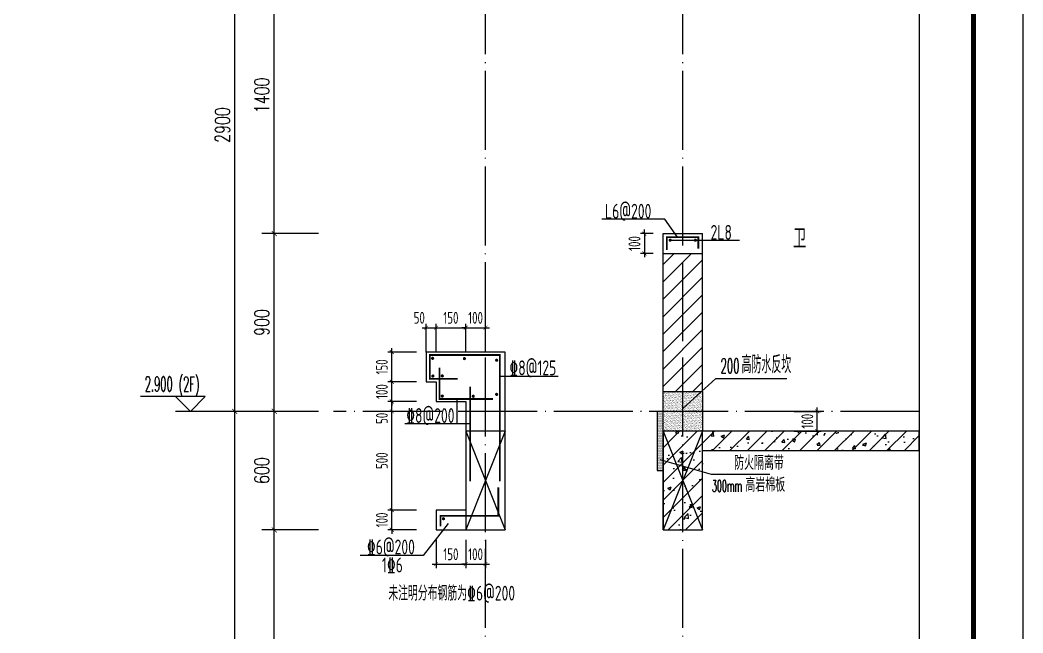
# Model space of a CAD drawing. Extents: x -1058961 to 23600, y -449123 to 2751847.
# Drawn here: x -27993 to -22911, y -31125 to -28022 of the extents above; entities that cross this region are included whole.
import ezdxf

# ---------------------------------------------------------------- set-up
doc = ezdxf.new("R2010")
doc.units = 0
doc.header["$LTSCALE"] = 1000
doc.linetypes.add('DOTE', pattern=[2.42, 2, -0.2, 0.02, -0.2])
doc.layers.get('0').update_dxf_attribs({"linetype": 'CONTINUOUS'})
doc.layers.get('DEFPOINTS').update_dxf_attribs({"linetype": 'CONTINUOUS'})
for name, color, linetype in [('DIM', 2, 'CONTINUOUS'), ('DIM_ELEV', 3, 'CONTINUOUS'), ('DIM_IDEN', 67, 'CONTINUOUS'), ('DIM_SYMB', 3, 'CONTINUOUS'), ('PUB_DIM', 3, 'CONTINUOUS'), ('PUB_TEXT', 2, 'CONTINUOUS'), ('REIN', 6, 'CONTINUOUS'), ('S-大样-砼线', 7, 'CONTINUOUS'), ('S-引出线', 40, 'CONTINUOUS'), ('TEXT', 2, 'CONTINUOUS'), ('WALL', 5, 'CONTINUOUS'), ('yichutu', 7, 'CONTINUOUS'), ('立面-看线', 251, 'CONTINUOUS')]:
    doc.layers.add(name, color=color, linetype=linetype)
for name, color, linetype, lineweight in [('DOTE', 19, 'DOTE', 9), ('PUB_HATCH', 8, 'CONTINUOUS', 9), ('内粉刷', 37, 'CONTINUOUS', 9), ('图框', 9, 'CONTINUOUS', 18)]:
    doc.layers.add(name, color=color, linetype=linetype, lineweight=lineweight)
doc.styles.add('_TCH_DIM', font='SIMPLEX.shx', dxfattribs={"width": 0.7, "bigfont": 'GBCBIG.shx'})
doc.styles.add('_TCH_DIM_T3', font='SIMPLEX', dxfattribs={"width": 0.705882, "bigfont": 'GBCBIG'})
doc.styles.add('DIM_FONT_T3', font='SIMPLEX', dxfattribs={"width": 0.705882, "bigfont": 'GBCBIG'})
doc.styles.add('TSSD_DIMENSION', font='Tssdeng.shx', dxfattribs={"width": 0.7, "bigfont": 'tssdchn.shx'})
doc.styles.add('TSSD_REIN', font='tssdeng.shx', dxfattribs={"width": 0.7, "height": 300, "bigfont": 'tssdchn.shx'})
doc.styles.add('w', font='tssdeng.shx', dxfattribs={"width": 0.8, "bigfont": 'tssdchn.shx'})
doc.dimstyles.new('_TCH_ARCH&&25', dxfattribs={"dimtxt": 74.375, "dimasz": 25, "dimexe": 62.5, "dimexo": 75, "dimgap": 25, "dimtad": 1, "dimdec": 0, "dimzin": 0, "dimdsep": 46, "dimtxsty": '_TCH_DIM_T3', "dimblk": 'ARCHTICK', "dimcen": 0.09, "dimclrt": 7, "dimazin": 0, "dimtfac": 1, "dimtdec": 0, "dimtix": 1, "dimtmove": 2, "dimatfit": 3, "dimldrblk": 'ARCHTICK', "dimfxl": 0, "dimtolj": 1, "dimtzin": 0, "dimarcsym": 0})
doc.dimstyles.new('TSSD_20_20', dxfattribs={"dimtxt": 60, "dimasz": 20, "dimexe": 20, "dimexo": 50, "dimgap": 20, "dimtad": 1, "dimdec": 0, "dimzin": 0, "dimdsep": 46, "dimtxsty": 'TSSD_DIMENSION', "dimblk": 'ARCHTICK', "dimblk1": 'ARCHTICK', "dimblk2": 'ARCHTICK', "dimcen": 0, "dimdle": 20, "dimclrt": 7, "dimadec": 0, "dimazin": 0, "dimtfac": 1, "dimtdec": 0, "dimtix": 1, "dimtmove": 2, "dimatfit": 3, "dimfxl": 0, "dimtolj": 1, "dimtzin": 0, "dimarcsym": 0})
pattern_1 = [(45, (-668291.086, 135539.91), (-44.194174, 44.194174), []), (50, (-668291.09, 135539.91), (179.315046, -15.688034), [18.75, -206.25]), (355, (-668291.09, 135539.91), (-34.687833, 188.048033), [15, -165]), (100.4514, (-668276.14, 135538.6), (144.627345, 172.359886), [15.935047, -175.28553]), (46.1842, (-668291.09, 135589.9), (266.81026, -41.37975), [28.125, -309.375]), (96.6356, (-668268.85, 135586.46), (233.66568, 243.52947), [23.90257, -262.92825]), (351.1842, (-668291.1, 135589.9), (233.66549, 243.52965), [22.5, -247.5]), (21, (-668266.09, 135577.41), (149.226763, -100.654723), [18.75, -206.25]), (326, (-668266.09, 135577.41), (60.828833, 181.28751), [15, -165]), (71.4514, (-668253.65, 135569.02), (210.055657, 80.632624), [15.935047, -175.28553]), (37.5, (-668291.086, 135539.91), (3.039964, 83.2234635), [0, -163, 0, -167.5, 0, -165.625]), (7.5, (-668291.09, 135539.91), (65.767384, 98.602928), [0, -95.5, 0, -159.25, 0, -63.125]), (327.5, (-668346.836, 135539.91), (133.455609, -5.638718), [0, -62.5, 0, -195, 0, -258.75]), (317.5, (-668371.84, 135539.91), (145.796542, 25.026246), [0, -81.25, 0, -129.5, 0, -183.75])]

# ---------------------------------------------------------------- blocks, each defined once
blk = doc.blocks.new('GFDDDDRG')
at = {"layer": '图框'}
blk.add_lwpolyline([(923310, -107437), (923310, -159999), (893610, -159999), (893610, -107437)], close=True, dxfattribs=at)
blk.add_lwpolyline([(923310, -107437), (923310, -159999), (893610, -159999), (893610, -107437)], close=True, dxfattribs=at)
at = {"layer": '图框', "const_width": 50}
blk.add_lwpolyline([(894110, -159499), (922810, -159499), (922810, -108687), (894110, -108687)], close=True, dxfattribs=at)
blk = doc.blocks.new('yct-1051-594-26275-14850-25-1002.0')
at = {"layer": 'yichutu', "color": 7}
blk.add_lwpolyline([(0, 0), (0, 14850), (26275, 14850), (26275, 0)], close=True, dxfattribs=at)
blk = doc.blocks.new('VDVDXAXFSFFX')
at = {"layer": 'PUB_HATCH'}
h = blk.add_hatch(dxfattribs=at)
h.set_pattern_fill('DOTS', color=251, scale=2, style=0)
h.set_pattern_definition([(0, (924712.4965, -148185.593), (1.5875, 3.175), [0, -3.175])])
h.paths.add_polyline_path([(924682.5, -148185.6), (924712.5, -148185.6), (924712.5, -147935.6), (924712.5, -147885.6), (924712.5, -147885.6), (924712.5, -147885.6), (924682.5, -147885.6)])
at = {"layer": 'DIM_IDEN', "color": 5}
for p, q in [((924695.5, -148129.3), (924955.6, -148202.9)), ((924955.6, -148202.9), (925253.4, -148202.9))]:
    blk.add_line(p, q, dxfattribs=at)
at = {"layer": 'PUB_HATCH', "color": 5}
blk.add_lwpolyline([(924712.5, -147885.6), (924682.5, -147885.6), (924682.5, -148185.6), (924712.5, -148185.6)], close=True, dxfattribs=at)
at = {"layer": 'PUB_TEXT', "style": 'DIM_FONT_T3', "width": 0.705882}
blk.add_text('防火隔离带', height=71.49, dxfattribs=at).set_placement((925072.6, -148181.9))
at = {"layer": 'PUB_TEXT', "color": 5, "style": 'DIM_FONT_T3'}
for s, height, width, p in [('300mm', 59.5, 0.49827, (924960.4, -148292.9)), ('高岩棉板', 71.49, 0.705882, (925129.8, -148292.9))]:
    blk.add_text(s, height=height, dxfattribs=dict(at, width=width)).set_placement(p)
blk = doc.blocks.new('_ArchTick')
at = {"color": 0, "linetype": 'ByBlock', "const_width": 0.15}
blk.add_lwpolyline([(-0.5, -0.5), (0.5, 0.5)], dxfattribs=at)
blk = doc.blocks.new('*D2300')
at = {"layer": 'DEFPOINTS', "color": 0}
for p in [(-24119.3, -30003.1), (-23953.3, -30003.1), (-24119.3, -30103.1)]:
    blk.add_point(p, dxfattribs=at)
at = {"layer": 'DIM', "color": 0, "lineweight": -2}
for p, q in [((-23953.3, -30003.1), (-23953.3, -29983.1)), ((-24069.3, -30003.1), (-23933.3, -30003.1)), ((-23953.3, -30103.1), (-23953.3, -30003.1)), ((-24069.3, -30103.1), (-23933.3, -30103.1)), ((-23953.3, -30103.1), (-23953.3, -30123.1))]:
    blk.add_line(p, q, dxfattribs=at)
at = {"layer": 'DIM', "color": 0, "lineweight": -2, "xscale": 20, "yscale": 20, "zscale": 20}
for p, rotation in [((-23953.3, -30003.1), 270), ((-23953.3, -30103.1), 90)]:
    blk.add_blockref('_ArchTick', p, dxfattribs=dict(at, rotation=rotation))
at = {"layer": 'DIM', "color": 7, "insert": (-24003.3, -30053.1), "char_height": 60, "attachment_point": 5, "rotation": 90, "style": 'TSSD_DIMENSION'}
blk.add_mtext('\\A1;100', dxfattribs=at)
blk = doc.blocks.new('*D2071')
at = {"layer": 'DEFPOINTS', "color": 0}
for p in [(-25884.5, -29579.4), (-25934.5, -29753.1), (-25884.5, -29753.1)]:
    blk.add_point(p, dxfattribs=at)
at = {"layer": 'DIM', "color": 0, "lineweight": -2}
for p, q in [((-25934.5, -29703.1), (-25934.5, -29559.4)), ((-25884.5, -29703.1), (-25884.5, -29559.4)), ((-25954.5, -29579.4), (-25864.5, -29579.4))]:
    blk.add_line(p, q, dxfattribs=at)
at = {"layer": 'DIM', "color": 0, "lineweight": -2, "xscale": 20, "yscale": 20, "zscale": 20, "rotation": 180}
blk.add_blockref('_ArchTick', (-25934.5, -29579.4), dxfattribs=at)
at = {"layer": 'DIM', "color": 0, "lineweight": -2, "xscale": 20, "yscale": 20, "zscale": 20}
blk.add_blockref('_ArchTick', (-25884.5, -29579.4), dxfattribs=at)
at = {"layer": 'DIM', "color": 7, "insert": (-25969.9, -29529.4), "char_height": 60, "attachment_point": 5, "style": 'TSSD_DIMENSION'}
blk.add_mtext('\\A1;50', dxfattribs=at)
blk = doc.blocks.new('*D2072')
at = {"layer": 'DEFPOINTS', "color": 0}
for p in [(-25734.5, -29579.4), (-25884.5, -29753.1), (-25734.5, -29753.1)]:
    blk.add_point(p, dxfattribs=at)
at = {"layer": 'DIM', "color": 0, "lineweight": -2}
for p, q in [((-25884.5, -29703.1), (-25884.5, -29559.4)), ((-25734.5, -29703.1), (-25734.5, -29559.4)), ((-25904.5, -29579.4), (-25714.5, -29579.4))]:
    blk.add_line(p, q, dxfattribs=at)
at = {"layer": 'DIM', "color": 0, "lineweight": -2, "xscale": 20, "yscale": 20, "zscale": 20, "rotation": 180}
blk.add_blockref('_ArchTick', (-25884.5, -29579.4), dxfattribs=at)
at = {"layer": 'DIM', "color": 0, "lineweight": -2, "xscale": 20, "yscale": 20, "zscale": 20}
blk.add_blockref('_ArchTick', (-25734.5, -29579.4), dxfattribs=at)
at = {"layer": 'DIM', "color": 7, "insert": (-25809.5, -29529.4), "char_height": 60, "attachment_point": 5, "style": 'TSSD_DIMENSION'}
blk.add_mtext('\\A1;150', dxfattribs=at)
blk = doc.blocks.new('*D2073')
at = {"layer": 'DEFPOINTS', "color": 0}
for p in [(-25634.5, -29579.4), (-25734.5, -29753.1), (-25634.5, -29753.1)]:
    blk.add_point(p, dxfattribs=at)
at = {"layer": 'DIM', "color": 0, "lineweight": -2}
for p, q in [((-25734.5, -29703.1), (-25734.5, -29559.4)), ((-25634.5, -29703.1), (-25634.5, -29559.4)), ((-25734.5, -29579.4), (-25754.5, -29579.4)), ((-25734.5, -29579.4), (-25634.5, -29579.4)), ((-25634.5, -29579.4), (-25614.5, -29579.4))]:
    blk.add_line(p, q, dxfattribs=at)
at = {"layer": 'DIM', "color": 0, "lineweight": -2, "xscale": 20, "yscale": 20, "zscale": 20}
blk.add_blockref('_ArchTick', (-25734.5, -29579.4), dxfattribs=at)
at = {"layer": 'DIM', "color": 0, "lineweight": -2, "xscale": 20, "yscale": 20, "zscale": 20, "rotation": 180}
blk.add_blockref('_ArchTick', (-25634.5, -29579.4), dxfattribs=at)
at = {"layer": 'DIM', "color": 7, "insert": (-25684.5, -29529.4), "char_height": 60, "attachment_point": 5, "style": 'TSSD_DIMENSION'}
blk.add_mtext('\\A1;100', dxfattribs=at)
blk = doc.blocks.new('*D2074')
at = {"layer": 'DEFPOINTS', "color": 0}
for p in [(-25884.5, -30603.1), (-25734.5, -30603.1), (-25734.5, -30776.8)]:
    blk.add_point(p, dxfattribs=at)
at = {"layer": 'DIM', "color": 0, "lineweight": -2}
for p, q in [((-25884.5, -30653.1), (-25884.5, -30796.8)), ((-25734.5, -30653.1), (-25734.5, -30796.8)), ((-25904.5, -30776.8), (-25714.5, -30776.8))]:
    blk.add_line(p, q, dxfattribs=at)
at = {"layer": 'DIM', "color": 0, "lineweight": -2, "xscale": 20, "yscale": 20, "zscale": 20, "rotation": 180}
blk.add_blockref('_ArchTick', (-25884.5, -30776.8), dxfattribs=at)
at = {"layer": 'DIM', "color": 0, "lineweight": -2, "xscale": 20, "yscale": 20, "zscale": 20}
blk.add_blockref('_ArchTick', (-25734.5, -30776.8), dxfattribs=at)
at = {"layer": 'DIM', "color": 7, "insert": (-25809.5, -30726.8), "char_height": 60, "attachment_point": 5, "style": 'TSSD_DIMENSION'}
blk.add_mtext('\\A1;150', dxfattribs=at)
blk = doc.blocks.new('*D2075')
at = {"layer": 'DEFPOINTS', "color": 0}
for p in [(-25734.5, -30603.1), (-25634.5, -30603.1), (-25634.5, -30776.8)]:
    blk.add_point(p, dxfattribs=at)
at = {"layer": 'DIM', "color": 0, "lineweight": -2}
for p, q in [((-25734.5, -30653.1), (-25734.5, -30796.8)), ((-25634.5, -30653.1), (-25634.5, -30796.8)), ((-25734.5, -30776.8), (-25754.5, -30776.8)), ((-25734.5, -30776.8), (-25634.5, -30776.8)), ((-25634.5, -30776.8), (-25614.5, -30776.8))]:
    blk.add_line(p, q, dxfattribs=at)
at = {"layer": 'DIM', "color": 0, "lineweight": -2, "xscale": 20, "yscale": 20, "zscale": 20}
blk.add_blockref('_ArchTick', (-25734.5, -30776.8), dxfattribs=at)
at = {"layer": 'DIM', "color": 0, "lineweight": -2, "xscale": 20, "yscale": 20, "zscale": 20, "rotation": 180}
blk.add_blockref('_ArchTick', (-25634.5, -30776.8), dxfattribs=at)
at = {"layer": 'DIM', "color": 7, "insert": (-25684.5, -30726.8), "char_height": 60, "attachment_point": 5, "style": 'TSSD_DIMENSION'}
blk.add_mtext('\\A1;100', dxfattribs=at)
blk = doc.blocks.new('*D2076')
at = {"layer": 'DEFPOINTS', "color": 0}
for p in [(-26109.1, -29703.1), (-25934.5, -29703.1), (-25934.5, -29853.1)]:
    blk.add_point(p, dxfattribs=at)
at = {"layer": 'DIM', "color": 0, "lineweight": -2}
for p, q in [((-25984.5, -29703.1), (-26129.1, -29703.1)), ((-26109.1, -29873.1), (-26109.1, -29683.1)), ((-25984.5, -29853.1), (-26129.1, -29853.1))]:
    blk.add_line(p, q, dxfattribs=at)
at = {"layer": 'DIM', "color": 0, "lineweight": -2, "xscale": 20, "yscale": 20, "zscale": 20}
for p, rotation in [((-26109.1, -29703.1), 90), ((-26109.1, -29853.1), 270)]:
    blk.add_blockref('_ArchTick', p, dxfattribs=dict(at, rotation=rotation))
at = {"layer": 'DIM', "color": 7, "insert": (-26159.1, -29778.1), "char_height": 60, "attachment_point": 5, "rotation": 90, "style": 'TSSD_DIMENSION'}
blk.add_mtext('\\A1;150', dxfattribs=at)
blk = doc.blocks.new('*D2077')
at = {"layer": 'DEFPOINTS', "color": 0}
for p in [(-26109.1, -29853.1), (-25934.5, -29853.1), (-25934.5, -29953.1)]:
    blk.add_point(p, dxfattribs=at)
at = {"layer": 'DIM', "color": 0, "lineweight": -2}
for p, q in [((-25984.5, -29853.1), (-26129.1, -29853.1)), ((-26109.1, -29853.1), (-26109.1, -29833.1)), ((-26109.1, -29953.1), (-26109.1, -29853.1)), ((-25984.5, -29953.1), (-26129.1, -29953.1)), ((-26109.1, -29953.1), (-26109.1, -29973.1))]:
    blk.add_line(p, q, dxfattribs=at)
at = {"layer": 'DIM', "color": 0, "lineweight": -2, "xscale": 20, "yscale": 20, "zscale": 20}
for p, rotation in [((-26109.1, -29853.1), 270), ((-26109.1, -29953.1), 90)]:
    blk.add_blockref('_ArchTick', p, dxfattribs=dict(at, rotation=rotation))
at = {"layer": 'DIM', "color": 7, "insert": (-26159.1, -29903.1), "char_height": 60, "attachment_point": 5, "rotation": 90, "style": 'TSSD_DIMENSION'}
blk.add_mtext('\\A1;100', dxfattribs=at)
blk = doc.blocks.new('*D2078')
at = {"layer": 'DEFPOINTS', "color": 0}
for p in [(-26109.1, -29953.1), (-25934.5, -29953.1), (-25934.5, -30003.1)]:
    blk.add_point(p, dxfattribs=at)
at = {"layer": 'DIM', "color": 0, "lineweight": -2}
for p, q in [((-26109.1, -30023.1), (-26109.1, -29933.1)), ((-25984.5, -29953.1), (-26129.1, -29953.1)), ((-25984.5, -30003.1), (-26129.1, -30003.1))]:
    blk.add_line(p, q, dxfattribs=at)
at = {"layer": 'DIM', "color": 0, "lineweight": -2, "xscale": 20, "yscale": 20, "zscale": 20}
for p, rotation in [((-26109.1, -29953.1), 90), ((-26109.1, -30003.1), 270)]:
    blk.add_blockref('_ArchTick', p, dxfattribs=dict(at, rotation=rotation))
at = {"layer": 'DIM', "color": 7, "insert": (-26159.1, -30038.6), "char_height": 60, "attachment_point": 5, "rotation": 90, "style": 'TSSD_DIMENSION'}
blk.add_mtext('\\A1;50', dxfattribs=at)
blk = doc.blocks.new('*D2079')
at = {"layer": 'DEFPOINTS', "color": 0}
for p in [(-26109.1, -30003.1), (-25934.5, -30003.1), (-25934.5, -30503.1)]:
    blk.add_point(p, dxfattribs=at)
at = {"layer": 'DIM', "color": 0, "lineweight": -2}
for p, q in [((-26109.1, -30523.1), (-26109.1, -29983.1)), ((-25984.5, -30003.1), (-26129.1, -30003.1)), ((-25984.5, -30503.1), (-26129.1, -30503.1))]:
    blk.add_line(p, q, dxfattribs=at)
at = {"layer": 'DIM', "color": 0, "lineweight": -2, "xscale": 20, "yscale": 20, "zscale": 20}
for p, rotation in [((-26109.1, -30003.1), 90), ((-26109.1, -30503.1), 270)]:
    blk.add_blockref('_ArchTick', p, dxfattribs=dict(at, rotation=rotation))
at = {"layer": 'DIM', "color": 7, "insert": (-26159.1, -30253.1), "char_height": 60, "attachment_point": 5, "rotation": 90, "style": 'TSSD_DIMENSION'}
blk.add_mtext('\\A1;500', dxfattribs=at)
blk = doc.blocks.new('*D2080')
at = {"layer": 'DEFPOINTS', "color": 0}
for p in [(-26109.1, -30503.1), (-25934.5, -30503.1), (-25934.5, -30603.1)]:
    blk.add_point(p, dxfattribs=at)
at = {"layer": 'DIM', "color": 0, "lineweight": -2}
for p, q in [((-26109.1, -30503.1), (-26109.1, -30483.1)), ((-25984.5, -30503.1), (-26129.1, -30503.1)), ((-26109.1, -30603.1), (-26109.1, -30503.1)), ((-25984.5, -30603.1), (-26129.1, -30603.1)), ((-26109.1, -30603.1), (-26109.1, -30623.1))]:
    blk.add_line(p, q, dxfattribs=at)
at = {"layer": 'DIM', "color": 0, "lineweight": -2, "xscale": 20, "yscale": 20, "zscale": 20}
for p, rotation in [((-26109.1, -30503.1), 270), ((-26109.1, -30603.1), 90)]:
    blk.add_blockref('_ArchTick', p, dxfattribs=dict(at, rotation=rotation))
at = {"layer": 'DIM', "color": 7, "insert": (-26159.1, -30553.1), "char_height": 60, "attachment_point": 5, "rotation": 90, "style": 'TSSD_DIMENSION'}
blk.add_mtext('\\A1;100', dxfattribs=at)
blk = doc.blocks.new('*D1857')
at = {"layer": 'DEFPOINTS', "color": 0}
for p in [(-26704.7, -30603.1), (-26404.7, -30603.1), (-26404.7, -32003.1)]:
    blk.add_point(p, dxfattribs=at)
at = {"layer": 'PUB_DIM', "color": 0, "lineweight": -2}
for p, q in [((-26479.7, -30603.1), (-26767.2, -30603.1)), ((-26704.7, -32003.1), (-26704.7, -30603.1)), ((-26479.7, -32003.1), (-26767.2, -32003.1))]:
    blk.add_line(p, q, dxfattribs=at)
at = {"layer": 'PUB_DIM', "color": 0, "lineweight": -2, "xscale": 25, "yscale": 25, "zscale": 25}
for p, rotation in [((-26704.7, -30603.1), 90), ((-26704.7, -32003.1), 270)]:
    blk.add_blockref('_ArchTick', p, dxfattribs=dict(at, rotation=rotation))
at = {"layer": 'PUB_DIM', "color": 7, "insert": (-26766.9, -31303.1), "char_height": 74.38, "attachment_point": 5, "rotation": 90, "style": '_TCH_DIM_T3'}
blk.add_mtext('\\A1;1400', dxfattribs=at)
blk = doc.blocks.new('*D1858')
at = {"layer": 'DEFPOINTS', "color": 0}
for p in [(-26704.7, -30003.1), (-26404.7, -30003.1), (-26404.7, -30603.1)]:
    blk.add_point(p, dxfattribs=at)
at = {"layer": 'PUB_DIM', "color": 0, "lineweight": -2}
for p, q in [((-26479.7, -30003.1), (-26767.2, -30003.1)), ((-26704.7, -30603.1), (-26704.7, -30003.1)), ((-26479.7, -30603.1), (-26767.2, -30603.1))]:
    blk.add_line(p, q, dxfattribs=at)
at = {"layer": 'PUB_DIM', "color": 0, "lineweight": -2, "xscale": 25, "yscale": 25, "zscale": 25}
for p, rotation in [((-26704.7, -30003.1), 90), ((-26704.7, -30603.1), 270)]:
    blk.add_blockref('_ArchTick', p, dxfattribs=dict(at, rotation=rotation))
at = {"layer": 'PUB_DIM', "color": 7, "insert": (-26766.9, -30303.1), "char_height": 74.38, "attachment_point": 5, "rotation": 90, "style": '_TCH_DIM_T3'}
blk.add_mtext('\\A1;600', dxfattribs=at)
blk = doc.blocks.new('*D1859')
at = {"layer": 'DEFPOINTS', "color": 0}
for p in [(-26704.7, -29103.1), (-26404.7, -29103.1), (-26404.7, -30003.1)]:
    blk.add_point(p, dxfattribs=at)
at = {"layer": 'PUB_DIM', "color": 0, "lineweight": -2}
for p, q in [((-26479.7, -29103.1), (-26767.2, -29103.1)), ((-26704.7, -30003.1), (-26704.7, -29103.1)), ((-26479.7, -30003.1), (-26767.2, -30003.1))]:
    blk.add_line(p, q, dxfattribs=at)
at = {"layer": 'PUB_DIM', "color": 0, "lineweight": -2, "xscale": 25, "yscale": 25, "zscale": 25}
for p, rotation in [((-26704.7, -29103.1), 90), ((-26704.7, -30003.1), 270)]:
    blk.add_blockref('_ArchTick', p, dxfattribs=dict(at, rotation=rotation))
at = {"layer": 'PUB_DIM', "color": 7, "insert": (-26766.9, -29553.1), "char_height": 74.38, "attachment_point": 5, "rotation": 90, "style": '_TCH_DIM_T3'}
blk.add_mtext('\\A1;900', dxfattribs=at)
blk = doc.blocks.new('*D1860')
at = {"layer": 'DEFPOINTS', "color": 0}
for p in [(-26704.7, -27703.1), (-26404.7, -27703.1), (-26404.7, -29103.1)]:
    blk.add_point(p, dxfattribs=at)
at = {"layer": 'PUB_DIM', "color": 0, "lineweight": -2}
for p, q in [((-26479.7, -27703.1), (-26767.2, -27703.1)), ((-26704.7, -29103.1), (-26704.7, -27703.1)), ((-26479.7, -29103.1), (-26767.2, -29103.1))]:
    blk.add_line(p, q, dxfattribs=at)
at = {"layer": 'PUB_DIM', "color": 0, "lineweight": -2, "xscale": 25, "yscale": 25, "zscale": 25}
for p, rotation in [((-26704.7, -27703.1), 90), ((-26704.7, -29103.1), 270)]:
    blk.add_blockref('_ArchTick', p, dxfattribs=dict(at, rotation=rotation))
at = {"layer": 'PUB_DIM', "color": 7, "insert": (-26766.9, -28403.1), "char_height": 74.38, "attachment_point": 5, "rotation": 90, "style": '_TCH_DIM_T3'}
blk.add_mtext('\\A1;1400', dxfattribs=at)
blk = doc.blocks.new('*D1876')
at = {"layer": 'DEFPOINTS', "color": 0}
for p in [(-26904.7, -30003.1), (-26404.7, -30003.1), (-26404.7, -32903.1)]:
    blk.add_point(p, dxfattribs=at)
at = {"layer": 'PUB_DIM', "color": 0, "lineweight": -2}
for p, q in [((-26479.7, -30003.1), (-26967.2, -30003.1)), ((-26904.7, -32903.1), (-26904.7, -30003.1)), ((-26479.7, -32903.1), (-26967.2, -32903.1))]:
    blk.add_line(p, q, dxfattribs=at)
at = {"layer": 'PUB_DIM', "color": 0, "lineweight": -2, "xscale": 25, "yscale": 25, "zscale": 25}
for p, rotation in [((-26904.7, -30003.1), 90), ((-26904.7, -32903.1), 270)]:
    blk.add_blockref('_ArchTick', p, dxfattribs=dict(at, rotation=rotation))
at = {"layer": 'PUB_DIM', "color": 7, "insert": (-26966.9, -31453.1), "char_height": 74.38, "attachment_point": 5, "rotation": 90, "style": '_TCH_DIM_T3'}
blk.add_mtext('\\A1;2900', dxfattribs=at)
blk = doc.blocks.new('*D1877')
at = {"layer": 'DEFPOINTS', "color": 0}
for p in [(-26904.7, -27103.1), (-26404.7, -27103.1), (-26404.7, -30003.1)]:
    blk.add_point(p, dxfattribs=at)
at = {"layer": 'PUB_DIM', "color": 0, "lineweight": -2}
for p, q in [((-26479.7, -27103.1), (-26967.2, -27103.1)), ((-26904.7, -30003.1), (-26904.7, -27103.1)), ((-26479.7, -30003.1), (-26967.2, -30003.1))]:
    blk.add_line(p, q, dxfattribs=at)
at = {"layer": 'PUB_DIM', "color": 0, "lineweight": -2, "xscale": 25, "yscale": 25, "zscale": 25}
for p, rotation in [((-26904.7, -27103.1), 90), ((-26904.7, -30003.1), 270)]:
    blk.add_blockref('_ArchTick', p, dxfattribs=dict(at, rotation=rotation))
at = {"layer": 'PUB_DIM', "color": 7, "insert": (-26966.9, -28553.1), "char_height": 74.38, "attachment_point": 5, "rotation": 90, "style": '_TCH_DIM_T3'}
blk.add_mtext('\\A1;2900', dxfattribs=at)
blk = doc.blocks.new('A$C696610E5')
at = {"layer": 'REIN', "const_width": 9}
for points in [[(494.5, 974.7), (353.3, 974.7), (353.3, 1095), (708.3, 1095), (708.3, 454.9)], [(401.6, 1031.7), (401.6, 872.6), (673.9, 872.6)], [(557.8, 934), (557.8, 454.9)]]:
    blk.add_lwpolyline(points, dxfattribs=at)
at = {"layer": 'REIN', "const_width": 8}
for points in [[(363.4, 1078.3, 1), (371.4, 1078.3, 1)], [(524.5, 1076.9, 1), (532.5, 1076.9, 1)], [(687.7, 1068.7, 1), (695.7, 1068.7, 1)], [(364.5, 988.6, 1), (372.5, 988.6, 1)], [(412.3, 989.2, 1), (420.3, 989.2, 1)], [(412.3, 887.1, 1), (420.3, 887.1, 1)], [(569.2, 886.1, 1), (577.2, 886.1, 1)], [(687.7, 895.7, 1), (695.7, 895.7, 1)], [(418.3, 266.1, 1), (426.3, 266.1, 1)]]:
    blk.add_lwpolyline(points, format="xyb", close=True, dxfattribs=at)
at = {"layer": 'REIN'}
blk.add_lwpolyline([(407.7, 227.9, 9, 9, 0), (407.7, 280.9, 9, 9, 0), (700.1, 280.9, 9, 9, 0), (700.1, 425.3, 9, 9, 0)], format="xyseb", dxfattribs=at)
at = {"layer": 'S-大样-砼线'}
for p, q in [((534.9, 709.9), (734.9, 209.8)), ((734.9, 709.9), (534.9, 209.8))]:
    blk.add_line(p, q, dxfattribs=at)
blk.add_lwpolyline([(734.9, 709.9), (534.9, 709.9), (534.9, 209.8), (734.9, 209.8)], close=True, dxfattribs=at)
at = {"layer": 'S-引出线'}
for p, q in [((704.2, 988.5), (1004.3, 988.5)), ((490.6, 872.6), (490.6, 748.9)), ((227.2, 748.9), (561.1, 748.9))]:
    blk.add_line(p, q, dxfattribs=at)
blk.add_lwpolyline([(445.3, 242.7), (318.6, 79.6), (0, 79.6)], dxfattribs=at)
at = {"layer": 'TEXT', "style": 'TSSD_REIN', "width": 0.7}
for s, p in [('%%1328@125', (756.2, 992.6)), ('%%1328@200', (233.1, 751.1)), ('%%1326@200', (33.9, 85.5)), ('1%%1326', (110.1, -5.8)), ('未注明分布钢筋为%%1326@200', (142.8, -148.4))]:
    blk.add_text(s, height=75, rotation=0, dxfattribs=at).set_placement(p)
blk = doc.blocks.new('*D1432')
at = {"layer": 'DEFPOINTS', "color": 0}
for p in [(-24734.5, -29103.1), (-24829.1, -29203.1), (-24734.5, -29203.1)]:
    blk.add_point(p, dxfattribs=at)
at = {"layer": 'DIM', "color": 0, "lineweight": -2}
for p, q in [((-24784.5, -29103.1), (-24849.1, -29103.1)), ((-24829.1, -29103.1), (-24829.1, -29083.1)), ((-24829.1, -29103.1), (-24829.1, -29203.1)), ((-24784.5, -29203.1), (-24849.1, -29203.1)), ((-24829.1, -29203.1), (-24829.1, -29223.1))]:
    blk.add_line(p, q, dxfattribs=at)
at = {"layer": 'DIM', "color": 0, "lineweight": -2, "xscale": 20, "yscale": 20, "zscale": 20}
for p, rotation in [((-24829.1, -29103.1), 270), ((-24829.1, -29203.1), 90)]:
    blk.add_blockref('_ArchTick', p, dxfattribs=dict(at, rotation=rotation))
at = {"layer": 'DIM', "color": 7, "insert": (-24879.1, -29153.1), "char_height": 60, "attachment_point": 5, "rotation": 90, "style": 'TSSD_DIMENSION'}
blk.add_mtext('\\A1;100', dxfattribs=at)
blk = doc.blocks.new('20210809.03330803')
at = {"layer": 'REIN', "const_width": 9}
blk.add_lwpolyline([(87484.2, 67998.8), (87484.2, 68062.6), (87644.1, 68062.6), (87644.1, 68004.6)], dxfattribs=at)
at = {"layer": 'REIN', "const_width": 8}
for points in [[(87497.7, 68047.5, 1), (87505.7, 68047.5, 1)], [(87625.1, 68047.5, 1), (87633.1, 68047.5, 1)]]:
    blk.add_lwpolyline(points, format="xyb", close=True, dxfattribs=at)
at = {"layer": 'S-大样-砼线'}
for p, q in [((87465.2, 67080.9), (87665.2, 66580.9)), ((87665.2, 67080.9), (87465.2, 66580.9))]:
    blk.add_line(p, q, dxfattribs=at)
blk.add_lwpolyline([(87665.2, 67080.9), (87465.2, 67080.9), (87465.2, 66580.9), (87665.2, 66580.9)], close=True, dxfattribs=at)
at = {"layer": 'S-引出线'}
for p, q in [((87474.6, 68154.8), (87154.5, 68154.8)), ((87538.8, 68062.6), (87474.6, 68154.8)), ((87501.7, 68047.5), (87853.3, 68047.5))]:
    blk.add_line(p, q, dxfattribs=at)
at = {"layer": 'TEXT', "style": 'w', "width": 0.7}
for s, p in [('L6@200', (87171.5, 68157)), ('2L8', (87706.2, 68049.9))]:
    blk.add_text(s, height=75, rotation=0, dxfattribs=at).set_placement(p)

msp = doc.modelspace()

# ---------------------------------------------------------------- hatches: boundary and pattern name
at = {"layer": 'PUB_HATCH'}
h = msp.add_hatch(dxfattribs=at)
h.set_pattern_fill('普通砖', color=256, scale=25, style=0)
h.set_pattern_definition([(45, (-668291.086, 135584.79), (-44.1941915, 44.1941915), [])])
h.paths.add_polyline_path([(-24534.48, -29903.12), (-24534.48, -29203.12), (-24734.48, -29203.12), (-24734.48, -29903.12)])
h = msp.add_hatch(dxfattribs=at)
h.set_pattern_fill('钢筋混凝土', color=256, scale=25, style=0)
h.set_pattern_definition(pattern_1)
h.paths.add_polyline_path([(-23435.95, -30103.12), (-24734.48, -30103.12), (-24534.48, -30203.12), (-23435.95, -30203.12)])
h = msp.add_hatch(dxfattribs=at)
h.set_pattern_fill('钢筋混凝土', color=256, scale=25, style=0)
h.set_pattern_definition(pattern_1)
h.paths.add_polyline_path([(-24534.48, -30603.12), (-24534.48, -30203.12), (-24734.48, -30103.12), (-24734.48, -30603.12)])
at = {"layer": '立面-看线'}
h = msp.add_hatch(dxfattribs=at)
h.set_pattern_fill('碎沙', color=256, scale=4)
h.set_pattern_definition([(37.5, (-825787.715, -415465.074), (-0.32000626, 9.78826475), [0, -7.7216, 0, -8.636, 0, -8.255]), (7.5, (-825787.715, -415465.074), (8.99046566, 14.33650201), [0, -4.1656, 0, -6.9596, 0, -2.667]), (327.5, (-825793.963, -415465.074), (15.819847405, 0.02874369), [0, -2.54, 0, -9.144, 0, -11.938]), (317.5, (-825793.963, -415465.074), (15.27112905, 4.45858647), [0, -1.27, 0, -5.9944, 0, -6.858])])
h.paths.add_polyline_path([(-24734.48, -30103.12), (-24534.48, -30103.12), (-24534.48, -29903.12), (-24734.48, -29903.12)])

# ---------------------------------------------------------------- linework, layer by layer
at = {"layer": 'DIM_ELEV', "color": 1}
for p, q in [((-27054.67, -29928.12), (-27382.67, -29928.12)), ((-27129.67, -30003.12), (-27204.67, -29928.12)), ((-27129.67, -30003.12), (-27054.67, -29928.12)), ((-26704.67, -30003.12), (-27204.67, -30003.12))]:
    msp.add_line(p, q, dxfattribs=at)
at = {"layer": 'DIM_IDEN'}
for p, q in [((-24634.47, -29988.12), (-24467.66, -29836.6)), ((-24467.66, -29836.6), (-24107.49, -29836.6))]:
    msp.add_line(p, q, dxfattribs=at)
at = {"layer": 'DIM_SYMB'}
msp.add_lwpolyline([(-23435.95, -14983.12), (-23435.95, -24615), (-23383.45, -24634.11), (-23488.45, -24652.62), (-23435.95, -24671.25), (-23435.95, -34303.12)], dxfattribs=at)
at = {"layer": 'DOTE', "color": 1, "linetype": 'DOTE', "ltscale": 0.2}
for p, q in [((-25634.48, -34003.12), (-25634.48, -14403.12)), ((-24634.48, -34003.12), (-24634.48, -14403.12)), ((-23435.95, -30003.12), (-26404.67, -30003.12))]:
    msp.add_line(p, q, dxfattribs=at)
at = {"layer": 'WALL'}
for p, q in [((-24734.48, -29203.12), (-24734.48, -29103.12)), ((-24734.48, -29103.12), (-24534.48, -29103.12)), ((-24534.48, -29203.12), (-24534.48, -29103.12)), ((-24734.48, -29203.12), (-24534.48, -29203.12)), ((-24734.48, -29903.12), (-24734.48, -29203.12)), ((-24534.48, -29903.12), (-24534.48, -29203.12)), ((-25534.48, -29703.12), (-25934.48, -29703.12)), ((-25934.48, -29703.12), (-25934.48, -29853.12)), ((-25534.48, -30603.12), (-25534.48, -29703.12)), ((-25934.48, -29853.12), (-25884.48, -29853.12)), ((-25884.48, -29853.12), (-25884.48, -29953.12)), ((-24734.48, -29903.12), (-24534.48, -29903.12)), ((-25884.48, -29953.12), (-25734.48, -29953.12)), ((-25734.48, -29953.12), (-25734.47, -30503.12)), ((-23435.95, -30103.12), (-24734.48, -30103.12)), ((-24734.48, -30603.12), (-24734.48, -30103.12)), ((-23435.95, -30203.12), (-23435.95, -30103.12)), ((-23435.95, -30203.12), (-24534.48, -30203.12)), ((-24534.48, -30603.12), (-24534.48, -30203.12)), ((-25734.47, -30503.12), (-25884.47, -30503.12)), ((-25884.47, -30503.12), (-25884.47, -30603.12)), ((-25884.47, -30603.12), (-25534.48, -30603.12)), ((-24734.48, -30603.12), (-24534.48, -30603.12))]:
    msp.add_line(p, q, dxfattribs=at)
msp.add_lwpolyline([(-24734.48, -29903.12), (-24534.48, -29903.12), (-24534.48, -30103.12), (-24734.48, -30103.12)], close=True, dxfattribs=at)

# ---------------------------------------------------------------- block references
at = {"xscale": 0.5, "yscale": 0.5, "zscale": 0.5}
msp.add_blockref('GFDDDDRG', (-484565.48, 41823.38), dxfattribs=at)
msp.add_blockref('VDVDXAXFSFFX', (-949446.97, 117882.47))
at = {"layer": 'S-大样-砼线'}
msp.add_blockref('20210809.03330803', (-112199.66, -97184.06), dxfattribs=at)
at = {"layer": 'yichutu', "rotation": 270}
msp.add_blockref('yct-1051-594-26275-14850-25-1002.0', (-37760.59, -11895.1), dxfattribs=at)
at = {"layer": '内粉刷'}
msp.add_blockref('A$C696610E5', (-26269.38, -30812.97), dxfattribs=at)

# ---------------------------------------------------------------- texts
at = {"layer": 'PUB_TEXT'}
for s, height, style, width, p in [('卫', 100, 'TSSD_REIN', 0.7, (-24075.26, -29177.5)), ('高防水反坎', 89.362, 'DIM_FONT_T3', 0.705882, (-24336.77, -29810.35)), ('200', 74.375, 'DIM_FONT_T3', 0.49827, (-24442.65, -29810.35))]:
    msp.add_text(s, height=height, dxfattribs=dict(at, style=style, width=width)).set_placement(p)
at = {"layer": 'PUB_TEXT', "color": 1, "style": '_TCH_DIM', "width": 0.494118}
for s, p in [('2.900', (-27360.77, -29901.87)), ('(2F)', (-27188.62, -29903.1))]:
    msp.add_text(s, height=74.375, dxfattribs=at).set_placement(p)

# ---------------------------------------------------------------- dimensions: what is measured, and where the dimension line sits
at = {"layer": 'DIM'}
dim = msp.add_linear_dim(base=(-24829.12, -29203.12), p1=(-24734.48, -29103.12), p2=(-24734.48, -29203.12), angle=90, dimstyle='TSSD_20_20', dxfattribs=at)
dim.commit()
dim.dimension.update_dxf_attribs({"geometry": '*D1432', "text_midpoint": (-24879.12, -29153.12)})
for base, p1, p2, angle, picture, middle in [((-25884.48, -29579.41), (-25934.48, -29753.12), (-25884.48, -29753.12), 0, '*D2071', (-25969.94, -29529.41)), ((-26109.09, -29953.12), (-25934.48, -30003.12), (-25934.48, -29953.12), 90, '*D2078', (-26159.09, -30038.58))]:
    dim = msp.add_linear_dim(base=base, p1=p1, p2=p2, angle=angle, dimstyle='TSSD_20_20', dxfattribs=at)
    dim.commit()
    dim.dimension.update_dxf_attribs({"geometry": picture, "text_midpoint": middle, "dimtype": 161})
for p1, p2, distance, picture, middle in [((-25884.48, -29753.12), (-25734.48, -29753.12), 173.71, '*D2072', (-25809.48, -29529.41)), ((-25734.48, -29753.12), (-25634.48, -29753.12), 173.71, '*D2073', (-25684.48, -29529.41)), ((-25934.48, -29853.12), (-25934.48, -29703.12), 174.61, '*D2076', (-26159.09, -29778.12)), ((-25934.48, -29953.12), (-25934.48, -29853.12), 174.61, '*D2077', (-26159.09, -29903.12)), ((-25934.48, -30503.12), (-25934.48, -30003.12), 174.61, '*D2079', (-26159.09, -30253.12)), ((-24119.29, -30103.12), (-24119.29, -30003.12), -165.96, '*D2300', (-24003.33, -30053.12)), ((-25934.48, -30603.12), (-25934.48, -30503.12), 174.61, '*D2080', (-26159.09, -30553.12)), ((-25884.47, -30603.12), (-25734.47, -30603.12), -173.71, '*D2074', (-25809.47, -30726.83)), ((-25734.47, -30603.12), (-25634.47, -30603.12), -173.71, '*D2075', (-25684.47, -30726.83))]:
    dim = msp.add_aligned_dim(p1=p1, p2=p2, distance=distance, dimstyle='TSSD_20_20', dxfattribs=at)
    dim.commit()
    dim.dimension.update_dxf_attribs({"geometry": picture, "text_midpoint": middle})
at = {"layer": 'PUB_DIM'}
for p1, p2, distance, picture, middle in [((-26404.67, -30003.12), (-26404.67, -27103.12), 500, '*D1877', (-26966.86, -28553.12)), ((-26404.67, -29103.12), (-26404.67, -27703.12), 300, '*D1860', (-26766.86, -28403.12)), ((-26404.67, -30003.12), (-26404.67, -29103.12), 300, '*D1859', (-26766.86, -29553.12)), ((-26404.67, -32903.12), (-26404.67, -30003.12), 500, '*D1876', (-26966.86, -31453.12)), ((-26404.67, -30603.12), (-26404.67, -30003.12), 300, '*D1858', (-26766.86, -30303.12)), ((-26404.67, -32003.12), (-26404.67, -30603.12), 300, '*D1857', (-26766.86, -31303.12))]:
    dim = msp.add_aligned_dim(p1=p1, p2=p2, distance=distance, dimstyle='_TCH_ARCH&&25', dxfattribs=at)
    dim.commit()
    dim.dimension.update_dxf_attribs({"geometry": picture, "text_midpoint": middle})

doc.saveas('drawing.dxf')
